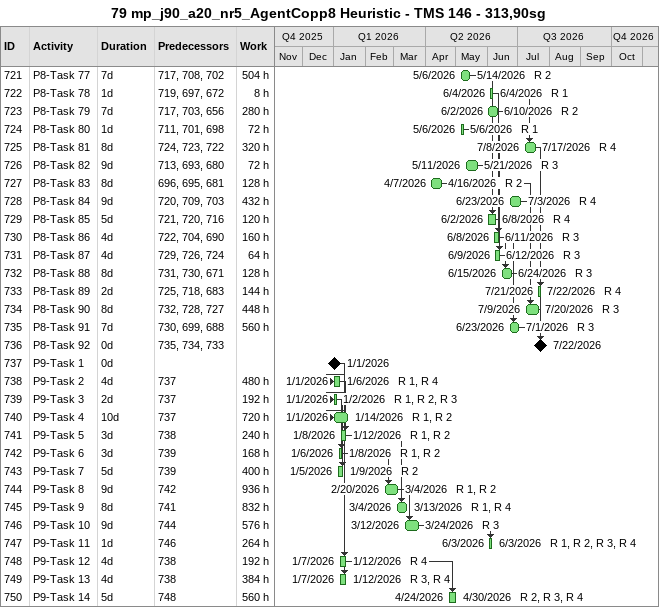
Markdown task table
79 mp_j90_a20_nr5_AgentCopp8 Heuristic - TMS 146 - 313,90sg

| ID | Task | Duration | Start | Finish | Predecessors | Resources | Work (h) |
|---|---|---|---|---|---|---|---|
| 721 | P8-Task 77 | 7d | 2026-05-06 | 2026-05-14 | 717, 708, 702 | R 2 | 504 |
| 722 | P8-Task 78 | 1d | 2026-06-04 | 2026-06-04 | 719, 697, 672 | R 1 | 8 |
| 723 | P8-Task 79 | 7d | 2026-06-02 | 2026-06-10 | 717, 703, 656 | R 2 | 280 |
| 724 | P8-Task 80 | 1d | 2026-05-06 | 2026-05-06 | 711, 701, 698 | R 1 | 72 |
| 725 | P8-Task 81 | 8d | 2026-07-08 | 2026-07-17 | 724, 723, 722 | R 4 | 320 |
| 726 | P8-Task 82 | 9d | 2026-05-11 | 2026-05-21 | 713, 693, 680 | R 3 | 72 |
| 727 | P8-Task 83 | 8d | 2026-04-07 | 2026-04-16 | 696, 695, 681 | R 2 | 128 |
| 728 | P8-Task 84 | 9d | 2026-06-23 | 2026-07-03 | 720, 709, 703 | R 4 | 432 |
| 729 | P8-Task 85 | 5d | 2026-06-02 | 2026-06-08 | 721, 720, 716 | R 4 | 120 |
| 730 | P8-Task 86 | 4d | 2026-06-08 | 2026-06-11 | 722, 704, 690 | R 3 | 160 |
| 731 | P8-Task 87 | 4d | 2026-06-09 | 2026-06-12 | 729, 726, 724 | R 3 | 64 |
| 732 | P8-Task 88 | 8d | 2026-06-15 | 2026-06-24 | 731, 730, 671 | R 3 | 128 |
| 733 | P8-Task 89 | 2d | 2026-07-21 | 2026-07-22 | 725, 718, 683 | R 4 | 144 |
| 734 | P8-Task 90 | 8d | 2026-07-09 | 2026-07-20 | 732, 728, 727 | R 3 | 448 |
| 735 | P8-Task 91 | 7d | 2026-06-23 | 2026-07-01 | 730, 699, 688 | R 3 | 560 |
| 736 | P8-Task 92 | 0d | 2026-07-22 | 2026-07-22 | 735, 734, 733 |  |  |
| 737 | P9-Task 1 | 0d | 2026-01-01 | 2026-01-01 |  |  |  |
| 738 | P9-Task 2 | 4d | 2026-01-01 | 2026-01-06 | 737 | R 1, R 4 | 480 |
| 739 | P9-Task 3 | 2d | 2026-01-01 | 2026-01-02 | 737 | R 1, R 2, R 3 | 192 |
| 740 | P9-Task 4 | 10d | 2026-01-01 | 2026-01-14 | 737 | R 1, R 2 | 720 |
| 741 | P9-Task 5 | 3d | 2026-01-08 | 2026-01-12 | 738 | R 1, R 2 | 240 |
| 742 | P9-Task 6 | 3d | 2026-01-06 | 2026-01-08 | 739 | R 1, R 2 | 168 |
| 743 | P9-Task 7 | 5d | 2026-01-05 | 2026-01-09 | 739 | R 2 | 400 |
| 744 | P9-Task 8 | 9d | 2026-02-20 | 2026-03-04 | 742 | R 1, R 2 | 936 |
| 745 | P9-Task 9 | 8d | 2026-03-04 | 2026-03-13 | 741 | R 1, R 4 | 832 |
| 746 | P9-Task 10 | 9d | 2026-03-12 | 2026-03-24 | 744 | R 3 | 576 |
| 747 | P9-Task 11 | 1d | 2026-06-03 | 2026-06-03 | 746 | R 1, R 2, R 3, R 4 | 264 |
| 748 | P9-Task 12 | 4d | 2026-01-07 | 2026-01-12 | 738 | R 4 | 192 |
| 749 | P9-Task 13 | 4d | 2026-01-07 | 2026-01-12 | 738 | R 3, R 4 | 384 |
| 750 | P9-Task 14 | 5d | 2026-04-24 | 2026-04-30 | 748 | R 2, R 3, R 4 | 560 |
